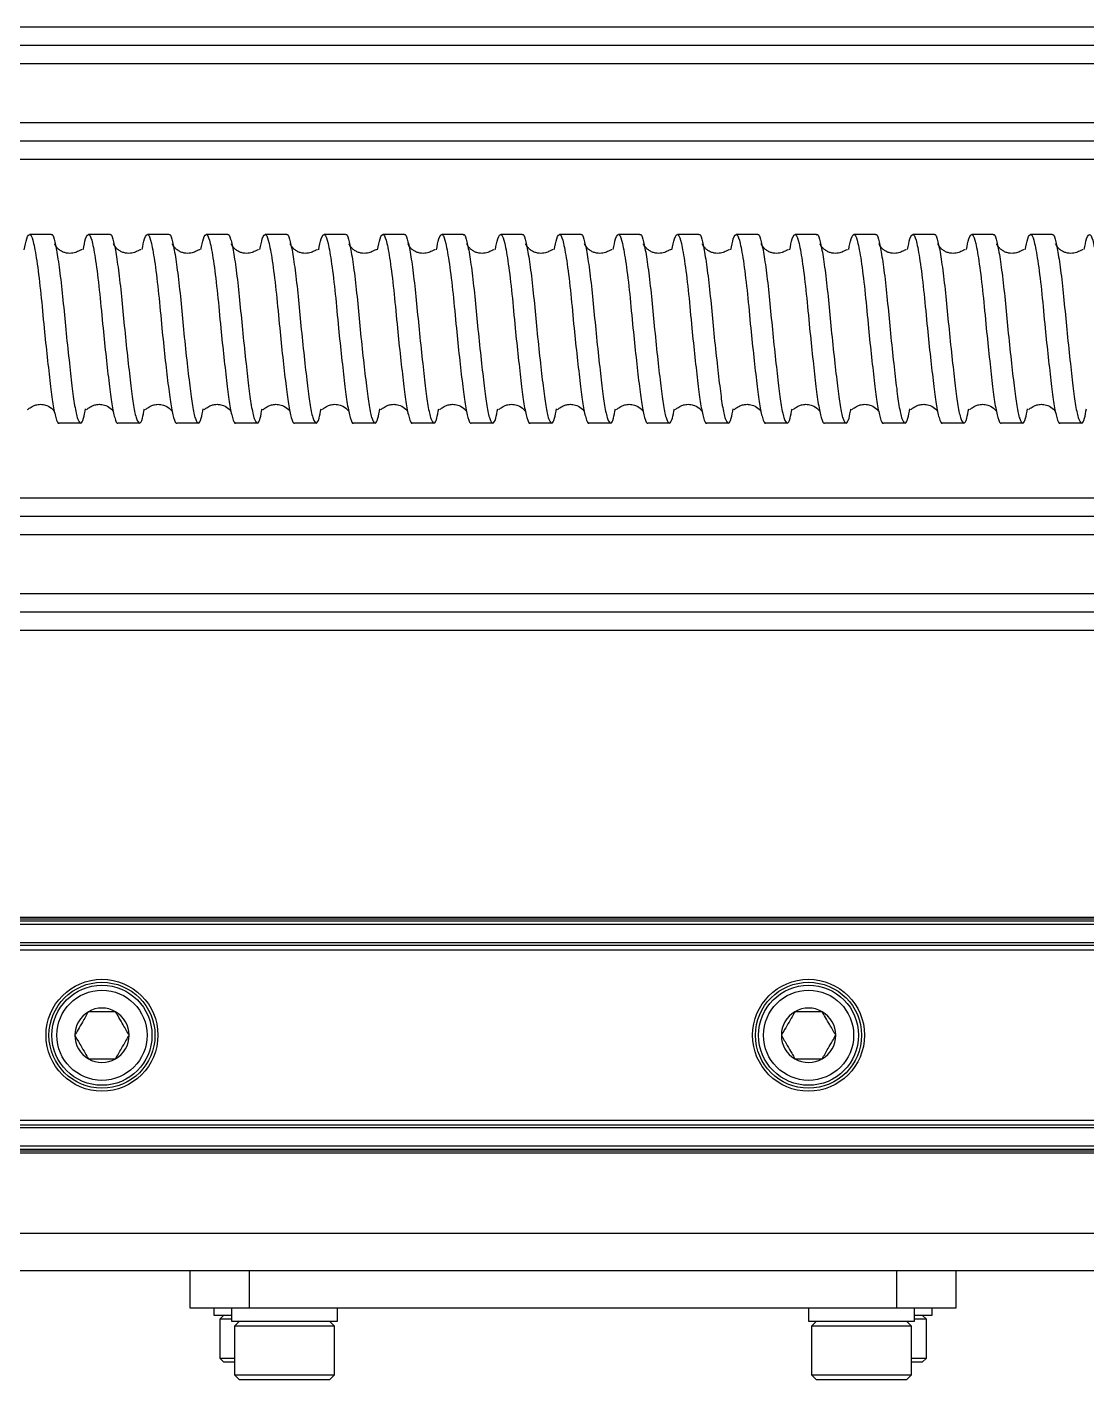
# Model space of a CAD drawing. Header units: millimetres. Extents: x 0 to 279, y 0 to 216.
# Drawn here: x 196.57 to 211.57, y 155.04 to 174.19 of the extents above; entities that cross this region are included whole.
import ezdxf

# ---------------------------------------------------------------- set-up
doc = ezdxf.new("R2010")
doc.units = ezdxf.units.MM

msp = doc.modelspace()

# ---------------------------------------------------------------- linework, layer by layer
at = {"color": 8, "linetype": 'Continuous', "lineweight": 25}
for p, q in [((230.632, 174.193), (122.071, 174.193)), ((230.632, 173.672), (122.071, 173.672)), ((230.632, 172.837), (122.071, 172.837)), ((230.632, 172.316), (122.071, 172.316)), ((230.632, 167.526), (122.071, 167.526)), ((230.632, 167.005), (122.071, 167.005)), ((230.632, 166.17), (122.071, 166.17)), ((230.632, 165.649), (122.071, 165.649)), ((240.966, 161.563), (151.42, 161.563)), ((240.966, 161.491), (151.42, 161.491)), ((240.966, 158.351), (151.42, 158.351)), ((240.966, 158.279), (151.42, 158.279)), ((240.966, 157.116), (151.42, 157.116))]:
    msp.add_line(p, q, dxfattribs=at)
at = {"color": 7, "linetype": 'Continuous', "lineweight": 25}
for p, q in [((230.632, 173.931), (122.071, 173.931)), ((230.632, 172.578), (122.071, 172.578)), ((196.913, 171.254), (196.609, 171.254)), ((197.746, 171.254), (197.442, 171.254)), ((198.58, 171.254), (198.275, 171.254)), ((199.413, 171.254), (199.109, 171.254)), ((200.246, 171.254), (199.942, 171.254)), ((201.08, 171.254), (200.775, 171.254)), ((201.913, 171.254), (201.609, 171.254)), ((202.746, 171.254), (202.442, 171.254)), ((203.58, 171.254), (203.275, 171.254)), ((204.413, 171.254), (204.109, 171.254)), ((205.246, 171.254), (204.942, 171.254)), ((206.08, 171.254), (205.775, 171.254)), ((206.913, 171.254), (206.609, 171.254)), ((207.746, 171.254), (207.442, 171.254)), ((208.58, 171.254), (208.275, 171.254)), ((209.413, 171.254), (209.109, 171.254)), ((210.246, 171.254), (209.942, 171.254)), ((211.08, 171.254), (210.775, 171.254)), ((197.026, 168.588), (197.33, 168.588)), ((197.859, 168.588), (198.163, 168.588)), ((198.692, 168.588), (198.996, 168.588)), ((199.526, 168.588), (199.83, 168.588)), ((200.359, 168.588), (200.663, 168.588)), ((201.192, 168.588), (201.496, 168.588)), ((202.026, 168.588), (202.33, 168.588)), ((202.859, 168.588), (203.163, 168.588)), ((203.692, 168.588), (203.996, 168.588)), ((204.526, 168.588), (204.83, 168.588)), ((205.359, 168.588), (205.663, 168.588)), ((206.192, 168.588), (206.496, 168.588)), ((207.026, 168.588), (207.33, 168.588)), ((207.859, 168.588), (208.163, 168.588)), ((208.692, 168.588), (208.996, 168.588)), ((209.526, 168.588), (209.83, 168.588)), ((210.359, 168.588), (210.663, 168.588)), ((211.192, 168.588), (211.496, 168.588)), ((230.632, 167.264), (122.071, 167.264)), ((230.632, 165.911), (122.071, 165.911)), ((240.966, 161.588), (151.42, 161.588)), ((240.966, 161.536), (151.42, 161.536)), ((240.966, 161.229), (151.42, 161.229)), ((240.966, 161.193), (151.42, 161.193)), ((240.966, 161.127), (151.42, 161.127)), ((240.966, 158.715), (151.42, 158.715)), ((240.966, 158.649), (151.42, 158.649)), ((240.966, 158.613), (151.42, 158.613)), ((240.966, 158.306), (151.42, 158.306)), ((240.966, 158.254), (151.42, 158.254)), ((240.966, 156.588), (151.42, 156.588)), ((198.882, 156.059), (198.882, 156.588)), ((199.716, 156.588), (199.716, 156.059)), ((208.882, 156.059), (208.882, 156.588)), ((209.716, 156.588), (209.716, 156.059)), ((199.716, 156.059), (198.882, 156.059)), ((199.216, 156.059), (199.216, 155.959)), ((199.216, 155.959), (199.466, 155.959)), ((199.357, 155.959), (199.299, 155.9)), ((199.299, 155.9), (199.299, 155.35)), ((199.466, 155.9), (199.299, 155.9)), ((199.466, 156.059), (199.466, 155.875)), ((208.882, 156.059), (199.716, 156.059)), ((200.966, 155.875), (200.966, 156.059)), ((207.632, 156.059), (207.632, 155.875)), ((209.716, 156.059), (208.882, 156.059)), ((209.132, 155.875), (209.132, 156.059)), ((209.132, 155.959), (209.382, 155.959)), ((209.299, 155.9), (209.132, 155.9)), ((209.299, 155.9), (209.241, 155.959)), ((209.299, 155.35), (209.299, 155.9)), ((209.382, 155.959), (209.382, 156.059)), ((199.466, 155.875), (200.965, 155.875)), ((199.578, 155.875), (199.507, 155.804)), ((199.507, 155.804), (199.507, 155.113)), ((200.924, 155.804), (199.507, 155.804)), ((200.924, 155.804), (200.853, 155.875)), ((200.924, 155.113), (200.924, 155.804)), ((207.632, 155.875), (209.132, 155.875)), ((207.745, 155.875), (207.674, 155.804)), ((207.674, 155.804), (207.674, 155.113)), ((207.693, 155.804), (207.674, 155.804)), ((209.091, 155.804), (207.693, 155.804)), ((209.091, 155.804), (209.02, 155.875)), ((209.091, 155.113), (209.091, 155.804)), ((199.299, 155.35), (199.357, 155.292)), ((199.299, 155.35), (199.507, 155.35)), ((209.091, 155.35), (209.299, 155.35)), ((209.241, 155.292), (209.299, 155.35)), ((199.507, 155.292), (199.357, 155.292)), ((209.241, 155.292), (209.091, 155.292)), ((199.507, 155.113), (199.578, 155.042)), ((199.507, 155.113), (200.924, 155.113)), ((200.853, 155.042), (199.578, 155.042)), ((200.853, 155.042), (200.924, 155.113)), ((207.674, 155.113), (207.745, 155.042)), ((207.674, 155.113), (209.091, 155.113)), ((207.762, 155.042), (207.745, 155.042)), ((209.02, 155.042), (207.762, 155.042)), ((209.02, 155.042), (209.091, 155.113))]:
    msp.add_line(p, q, dxfattribs=at)
for centre, radius in [((197.632, 159.921), 0.792), ((207.632, 159.921), 0.792), ((197.632, 159.921), 0.75), ((197.632, 159.921), 0.708), ((197.632, 159.921), 0.638), ((207.632, 159.921), 0.75), ((207.632, 159.921), 0.708), ((207.632, 159.921), 0.638)]:
    msp.add_circle(centre, radius, dxfattribs=at)
for centre, start, end in [((197.632, 159.921), 60, 120), ((207.632, 159.921), 60, 120), ((197.632, 159.921), 120, 180), ((197.632, 159.921), 0, 60), ((207.632, 159.921), 120, 180), ((207.632, 159.921), 0, 60), ((197.632, 159.921), 180, 240), ((197.632, 159.921), 300, 0), ((207.632, 159.921), 180, 240), ((207.632, 159.921), 300, 0), ((197.632, 159.921), 240, 300), ((207.632, 159.921), 240, 300)]:
    msp.add_arc(centre, 0.385, start, end, dxfattribs=at)
for points, knots in [([(196.532, 171.039), (196.544, 171.097), (196.572, 171.24), (196.62, 171.279), (196.664, 171.155), (196.716, 170.857), (196.768, 170.428), (196.81, 169.955), (196.857, 169.513), (196.9, 169.14), (196.937, 168.838), (196.979, 168.649), (197.011, 168.566), (197.025, 168.589), (197.026, 168.59)], [0, 0, 0, 0, 0.070357, 0.17222, 0.269956, 0.371207, 0.474134, 0.573458, 0.658314, 0.743013, 0.824301, 0.90809, 0.997344, 1, 1, 1, 1]), ([(196.913, 171.252), (196.914, 171.253), (196.928, 171.274), (196.953, 171.199), (196.993, 171.022), (197.038, 170.719), (197.08, 170.337), (197.12, 169.905), (197.165, 169.48), (197.208, 169.106), (197.245, 168.817), (197.287, 168.629), (197.332, 168.568), (197.366, 168.619), (197.39, 168.741), (197.399, 168.79)], [0, 0, 0, 0, 0.003424, 0.085948, 0.169148, 0.254933, 0.342981, 0.428868, 0.518377, 0.603336, 0.685003, 0.769612, 0.855299, 0.941726, 1, 1, 1, 1]), ([(197.366, 171.039), (197.377, 171.097), (197.405, 171.24), (197.453, 171.279), (197.497, 171.155), (197.549, 170.857), (197.601, 170.428), (197.644, 169.955), (197.69, 169.513), (197.733, 169.14), (197.77, 168.838), (197.812, 168.649), (197.844, 168.566), (197.858, 168.589), (197.859, 168.59)], [0, 0, 0, 0, 0.0703568, 0.1722196, 0.2699559, 0.3712074, 0.4741337, 0.5734583, 0.6583141, 0.7430129, 0.8243011, 0.90809, 0.9973435, 1, 1, 1, 1]), ([(197.746, 171.252), (197.747, 171.253), (197.762, 171.274), (197.787, 171.199), (197.827, 171.022), (197.871, 170.719), (197.914, 170.337), (197.953, 169.905), (197.998, 169.48), (198.041, 169.106), (198.078, 168.817), (198.12, 168.629), (198.165, 168.568), (198.2, 168.619), (198.223, 168.741), (198.233, 168.79)], [0, 0, 0, 0, 0.003424, 0.085948, 0.169148, 0.254933, 0.342981, 0.428868, 0.518377, 0.603336, 0.685003, 0.769612, 0.855299, 0.941726, 1, 1, 1, 1]), ([(198.2, 171.042), (198.211, 171.099), (198.239, 171.24), (198.287, 171.279), (198.331, 171.155), (198.383, 170.857), (198.435, 170.428), (198.477, 169.955), (198.523, 169.513), (198.567, 169.14), (198.604, 168.838), (198.646, 168.649), (198.677, 168.566), (198.692, 168.589), (198.692, 168.59)], [0, 0, 0, 0, 0.068826, 0.170857, 0.268754, 0.370172, 0.473268, 0.572756, 0.657752, 0.74259, 0.824012, 0.907939, 0.997339, 1, 1, 1, 1]), ([(198.58, 171.252), (198.58, 171.253), (198.595, 171.274), (198.62, 171.199), (198.66, 171.022), (198.705, 170.719), (198.747, 170.337), (198.786, 169.905), (198.831, 169.48), (198.875, 169.106), (198.911, 168.817), (198.954, 168.629), (198.998, 168.568), (199.033, 168.619), (199.056, 168.741), (199.066, 168.79)], [0, 0, 0, 0, 0.003424, 0.085948, 0.169148, 0.254933, 0.342981, 0.428868, 0.518377, 0.603336, 0.685003, 0.769612, 0.855299, 0.941726, 1, 1, 1, 1]), ([(199.033, 171.042), (199.044, 171.099), (199.072, 171.24), (199.12, 171.279), (199.164, 171.155), (199.216, 170.857), (199.268, 170.428), (199.31, 169.955), (199.357, 169.513), (199.4, 169.14), (199.437, 168.838), (199.479, 168.649), (199.511, 168.566), (199.525, 168.589), (199.526, 168.59)], [0, 0, 0, 0, 0.068826, 0.170857, 0.268754, 0.370172, 0.473268, 0.572756, 0.657752, 0.74259, 0.824012, 0.907939, 0.997339, 1, 1, 1, 1]), ([(199.413, 171.252), (199.414, 171.253), (199.428, 171.274), (199.453, 171.199), (199.493, 171.022), (199.538, 170.719), (199.58, 170.337), (199.62, 169.905), (199.665, 169.48), (199.708, 169.106), (199.745, 168.817), (199.787, 168.629), (199.832, 168.568), (199.866, 168.619), (199.89, 168.741), (199.899, 168.79)], [0, 0, 0, 0, 0.0034244, 0.0859477, 0.1691478, 0.2549331, 0.3429808, 0.4288684, 0.518377, 0.6033358, 0.6850027, 0.7696123, 0.8552987, 0.9417258, 1, 1, 1, 1]), ([(199.866, 171.042), (199.878, 171.099), (199.906, 171.24), (199.953, 171.279), (199.997, 171.155), (200.049, 170.857), (200.101, 170.428), (200.144, 169.955), (200.19, 169.513), (200.233, 169.14), (200.27, 168.838), (200.312, 168.649), (200.344, 168.566), (200.358, 168.589), (200.359, 168.59)], [0, 0, 0, 0, 0.068826, 0.170857, 0.268754, 0.370172, 0.473268, 0.572756, 0.657752, 0.74259, 0.824012, 0.907939, 0.997339, 1, 1, 1, 1]), ([(200.246, 171.252), (200.247, 171.253), (200.262, 171.274), (200.287, 171.199), (200.327, 171.022), (200.371, 170.719), (200.414, 170.337), (200.453, 169.905), (200.498, 169.48), (200.541, 169.106), (200.578, 168.817), (200.62, 168.629), (200.665, 168.568), (200.7, 168.619), (200.723, 168.741), (200.733, 168.79)], [0, 0, 0, 0, 0.0034244, 0.0859477, 0.1691478, 0.2549331, 0.3429808, 0.4288684, 0.518377, 0.6033358, 0.6850027, 0.7696123, 0.8552987, 0.9417258, 1, 1, 1, 1]), ([(200.699, 171.039), (200.71, 171.097), (200.739, 171.24), (200.787, 171.279), (200.831, 171.155), (200.883, 170.857), (200.935, 170.428), (200.977, 169.955), (201.023, 169.513), (201.067, 169.14), (201.104, 168.838), (201.146, 168.649), (201.177, 168.566), (201.192, 168.589), (201.192, 168.59)], [0, 0, 0, 0, 0.070357, 0.17222, 0.269956, 0.371207, 0.474134, 0.573458, 0.658314, 0.743013, 0.824301, 0.90809, 0.997344, 1, 1, 1, 1]), ([(201.08, 171.252), (201.08, 171.253), (201.095, 171.274), (201.12, 171.199), (201.16, 171.022), (201.205, 170.719), (201.247, 170.337), (201.286, 169.905), (201.331, 169.48), (201.375, 169.106), (201.411, 168.817), (201.454, 168.629), (201.498, 168.568), (201.533, 168.619), (201.556, 168.741), (201.566, 168.79)], [0, 0, 0, 0, 0.0034244, 0.0859477, 0.1691478, 0.2549331, 0.3429808, 0.4288684, 0.518377, 0.6033358, 0.6850027, 0.7696123, 0.8552987, 0.9417258, 1, 1, 1, 1]), ([(201.532, 171.039), (201.544, 171.097), (201.572, 171.24), (201.62, 171.279), (201.664, 171.155), (201.716, 170.857), (201.768, 170.428), (201.81, 169.955), (201.857, 169.513), (201.9, 169.14), (201.937, 168.838), (201.979, 168.649), (202.011, 168.566), (202.025, 168.589), (202.026, 168.59)], [0, 0, 0, 0, 0.070357, 0.17222, 0.269956, 0.371207, 0.474134, 0.573458, 0.658314, 0.743013, 0.824301, 0.90809, 0.997344, 1, 1, 1, 1]), ([(201.913, 171.252), (201.914, 171.253), (201.928, 171.274), (201.953, 171.199), (201.993, 171.022), (202.038, 170.719), (202.08, 170.337), (202.12, 169.905), (202.165, 169.48), (202.208, 169.106), (202.245, 168.817), (202.287, 168.629), (202.332, 168.568), (202.366, 168.619), (202.39, 168.741), (202.399, 168.79)], [0, 0, 0, 0, 0.003424, 0.085948, 0.169148, 0.254933, 0.342981, 0.428868, 0.518377, 0.603336, 0.685003, 0.769612, 0.855299, 0.941726, 1, 1, 1, 1]), ([(202.366, 171.039), (202.377, 171.097), (202.405, 171.24), (202.453, 171.279), (202.497, 171.155), (202.549, 170.857), (202.601, 170.428), (202.644, 169.955), (202.69, 169.513), (202.733, 169.14), (202.77, 168.838), (202.812, 168.649), (202.844, 168.566), (202.858, 168.589), (202.859, 168.59)], [0, 0, 0, 0, 0.070357, 0.17222, 0.269956, 0.371207, 0.474134, 0.573458, 0.658314, 0.743013, 0.824301, 0.90809, 0.997344, 1, 1, 1, 1]), ([(202.746, 171.252), (202.747, 171.253), (202.762, 171.274), (202.787, 171.199), (202.827, 171.022), (202.871, 170.719), (202.914, 170.337), (202.953, 169.905), (202.998, 169.48), (203.041, 169.106), (203.078, 168.817), (203.12, 168.629), (203.165, 168.568), (203.2, 168.619), (203.223, 168.741), (203.233, 168.79)], [0, 0, 0, 0, 0.003424, 0.085948, 0.169148, 0.254933, 0.342981, 0.428868, 0.518377, 0.603336, 0.685003, 0.769612, 0.855299, 0.941726, 1, 1, 1, 1]), ([(203.2, 171.042), (203.211, 171.099), (203.239, 171.24), (203.287, 171.279), (203.331, 171.155), (203.383, 170.857), (203.435, 170.428), (203.477, 169.955), (203.523, 169.513), (203.567, 169.14), (203.604, 168.838), (203.646, 168.649), (203.677, 168.566), (203.692, 168.589), (203.692, 168.59)], [0, 0, 0, 0, 0.068826, 0.170857, 0.268754, 0.370172, 0.473268, 0.572756, 0.657752, 0.74259, 0.824012, 0.907939, 0.997339, 1, 1, 1, 1]), ([(203.58, 171.252), (203.58, 171.253), (203.595, 171.274), (203.62, 171.199), (203.66, 171.022), (203.705, 170.719), (203.747, 170.337), (203.786, 169.905), (203.831, 169.48), (203.875, 169.106), (203.911, 168.817), (203.954, 168.629), (203.998, 168.568), (204.033, 168.619), (204.056, 168.741), (204.066, 168.79)], [0, 0, 0, 0, 0.0034244, 0.0859477, 0.1691478, 0.2549331, 0.3429808, 0.4288684, 0.518377, 0.6033358, 0.6850027, 0.7696123, 0.8552987, 0.9417258, 1, 1, 1, 1]), ([(204.032, 171.039), (204.044, 171.097), (204.072, 171.24), (204.12, 171.279), (204.164, 171.155), (204.216, 170.857), (204.268, 170.428), (204.31, 169.955), (204.357, 169.513), (204.4, 169.14), (204.437, 168.838), (204.479, 168.649), (204.511, 168.566), (204.525, 168.589), (204.526, 168.59)], [0, 0, 0, 0, 0.070357, 0.17222, 0.269956, 0.371207, 0.474134, 0.573458, 0.658314, 0.743013, 0.824301, 0.90809, 0.997344, 1, 1, 1, 1]), ([(204.413, 171.252), (204.414, 171.253), (204.428, 171.274), (204.453, 171.199), (204.493, 171.022), (204.538, 170.719), (204.58, 170.337), (204.62, 169.905), (204.665, 169.48), (204.708, 169.106), (204.745, 168.817), (204.787, 168.629), (204.832, 168.568), (204.866, 168.619), (204.89, 168.741), (204.899, 168.79)], [0, 0, 0, 0, 0.0034244, 0.0859477, 0.1691478, 0.2549331, 0.3429808, 0.4288684, 0.518377, 0.6033358, 0.6850027, 0.7696123, 0.8552987, 0.9417258, 1, 1, 1, 1]), ([(204.866, 171.042), (204.878, 171.099), (204.906, 171.24), (204.953, 171.279), (204.997, 171.155), (205.049, 170.857), (205.101, 170.428), (205.144, 169.955), (205.19, 169.513), (205.233, 169.14), (205.27, 168.838), (205.312, 168.649), (205.344, 168.566), (205.358, 168.589), (205.359, 168.59)], [0, 0, 0, 0, 0.068826, 0.170857, 0.268754, 0.370172, 0.473268, 0.572756, 0.657752, 0.74259, 0.824012, 0.907939, 0.997339, 1, 1, 1, 1]), ([(205.246, 171.252), (205.247, 171.253), (205.262, 171.274), (205.287, 171.199), (205.327, 171.022), (205.371, 170.719), (205.414, 170.337), (205.453, 169.905), (205.498, 169.48), (205.541, 169.106), (205.578, 168.817), (205.62, 168.629), (205.665, 168.568), (205.7, 168.619), (205.723, 168.741), (205.733, 168.79)], [0, 0, 0, 0, 0.0034244, 0.0859477, 0.1691478, 0.2549331, 0.3429808, 0.4288684, 0.518377, 0.6033358, 0.6850027, 0.7696123, 0.8552987, 0.9417258, 1, 1, 1, 1]), ([(205.699, 171.039), (205.71, 171.097), (205.739, 171.24), (205.787, 171.279), (205.831, 171.155), (205.883, 170.857), (205.935, 170.428), (205.977, 169.955), (206.023, 169.513), (206.067, 169.14), (206.104, 168.838), (206.146, 168.649), (206.177, 168.566), (206.192, 168.589), (206.192, 168.59)], [0, 0, 0, 0, 0.0703568, 0.1722196, 0.2699559, 0.3712074, 0.4741337, 0.5734583, 0.6583141, 0.7430129, 0.8243011, 0.90809, 0.9973435, 1, 1, 1, 1]), ([(206.08, 171.252), (206.08, 171.253), (206.095, 171.274), (206.12, 171.199), (206.16, 171.022), (206.205, 170.719), (206.247, 170.337), (206.286, 169.905), (206.331, 169.48), (206.375, 169.106), (206.411, 168.817), (206.454, 168.629), (206.498, 168.568), (206.533, 168.619), (206.556, 168.741), (206.566, 168.79)], [0, 0, 0, 0, 0.003424, 0.085948, 0.169148, 0.254933, 0.342981, 0.428868, 0.518377, 0.603336, 0.685003, 0.769612, 0.855299, 0.941726, 1, 1, 1, 1]), ([(206.532, 171.039), (206.544, 171.097), (206.572, 171.24), (206.62, 171.279), (206.664, 171.155), (206.716, 170.857), (206.768, 170.428), (206.81, 169.955), (206.857, 169.513), (206.9, 169.14), (206.937, 168.838), (206.979, 168.649), (207.011, 168.566), (207.025, 168.589), (207.026, 168.59)], [0, 0, 0, 0, 0.070357, 0.17222, 0.269956, 0.371207, 0.474134, 0.573458, 0.658314, 0.743013, 0.824301, 0.90809, 0.997344, 1, 1, 1, 1]), ([(206.913, 171.252), (206.914, 171.253), (206.928, 171.274), (206.953, 171.199), (206.993, 171.022), (207.038, 170.719), (207.08, 170.337), (207.12, 169.905), (207.165, 169.48), (207.208, 169.106), (207.245, 168.817), (207.287, 168.629), (207.332, 168.568), (207.366, 168.619), (207.39, 168.741), (207.399, 168.79)], [0, 0, 0, 0, 0.003424, 0.085948, 0.169148, 0.254933, 0.342981, 0.428868, 0.518377, 0.603336, 0.685003, 0.769612, 0.855299, 0.941726, 1, 1, 1, 1]), ([(207.366, 171.039), (207.377, 171.097), (207.405, 171.24), (207.453, 171.279), (207.497, 171.155), (207.549, 170.857), (207.601, 170.428), (207.644, 169.955), (207.69, 169.513), (207.733, 169.14), (207.77, 168.838), (207.812, 168.649), (207.844, 168.566), (207.858, 168.589), (207.859, 168.59)], [0, 0, 0, 0, 0.070357, 0.17222, 0.269956, 0.371207, 0.474134, 0.573458, 0.658314, 0.743013, 0.824301, 0.90809, 0.997344, 1, 1, 1, 1]), ([(207.746, 171.252), (207.747, 171.253), (207.762, 171.274), (207.787, 171.199), (207.827, 171.022), (207.871, 170.719), (207.914, 170.337), (207.953, 169.905), (207.998, 169.48), (208.041, 169.106), (208.078, 168.817), (208.12, 168.629), (208.165, 168.568), (208.2, 168.619), (208.223, 168.741), (208.233, 168.79)], [0, 0, 0, 0, 0.0034244, 0.0859477, 0.1691478, 0.2549331, 0.3429808, 0.4288684, 0.518377, 0.6033358, 0.6850027, 0.7696123, 0.8552987, 0.9417258, 1, 1, 1, 1]), ([(208.2, 171.042), (208.211, 171.099), (208.239, 171.24), (208.287, 171.279), (208.331, 171.155), (208.383, 170.857), (208.435, 170.428), (208.477, 169.955), (208.523, 169.513), (208.567, 169.14), (208.604, 168.838), (208.646, 168.649), (208.677, 168.566), (208.692, 168.589), (208.692, 168.59)], [0, 0, 0, 0, 0.068826, 0.170857, 0.268754, 0.370172, 0.473268, 0.572756, 0.657752, 0.74259, 0.824012, 0.907939, 0.997339, 1, 1, 1, 1]), ([(208.58, 171.252), (208.58, 171.253), (208.595, 171.274), (208.62, 171.199), (208.66, 171.022), (208.705, 170.719), (208.747, 170.337), (208.786, 169.905), (208.831, 169.48), (208.875, 169.106), (208.911, 168.817), (208.954, 168.629), (208.998, 168.568), (209.033, 168.619), (209.056, 168.741), (209.066, 168.79)], [0, 0, 0, 0, 0.003424, 0.085948, 0.169148, 0.254933, 0.342981, 0.428868, 0.518377, 0.603336, 0.685003, 0.769612, 0.855299, 0.941726, 1, 1, 1, 1]), ([(209.033, 171.042), (209.044, 171.099), (209.072, 171.24), (209.12, 171.279), (209.164, 171.155), (209.216, 170.857), (209.268, 170.428), (209.31, 169.955), (209.357, 169.513), (209.4, 169.14), (209.437, 168.838), (209.479, 168.649), (209.511, 168.566), (209.525, 168.589), (209.526, 168.59)], [0, 0, 0, 0, 0.0688262, 0.1708568, 0.268754, 0.3701721, 0.4732679, 0.572756, 0.6577516, 0.7425898, 0.8240119, 0.9079387, 0.9973392, 1, 1, 1, 1]), ([(209.413, 171.252), (209.414, 171.253), (209.428, 171.274), (209.453, 171.199), (209.493, 171.022), (209.538, 170.719), (209.58, 170.337), (209.62, 169.905), (209.665, 169.48), (209.708, 169.106), (209.745, 168.817), (209.787, 168.629), (209.832, 168.568), (209.866, 168.619), (209.89, 168.741), (209.899, 168.79)], [0, 0, 0, 0, 0.003424, 0.085948, 0.169148, 0.254933, 0.342981, 0.428868, 0.518377, 0.603336, 0.685003, 0.769612, 0.855299, 0.941726, 1, 1, 1, 1]), ([(209.866, 171.042), (209.878, 171.099), (209.906, 171.24), (209.953, 171.279), (209.997, 171.155), (210.049, 170.857), (210.101, 170.428), (210.144, 169.955), (210.19, 169.513), (210.233, 169.14), (210.27, 168.838), (210.312, 168.649), (210.344, 168.566), (210.358, 168.589), (210.359, 168.59)], [0, 0, 0, 0, 0.068826, 0.170857, 0.268754, 0.370172, 0.473268, 0.572756, 0.657752, 0.74259, 0.824012, 0.907939, 0.997339, 1, 1, 1, 1]), ([(210.246, 171.252), (210.247, 171.253), (210.262, 171.274), (210.287, 171.199), (210.327, 171.022), (210.371, 170.719), (210.414, 170.337), (210.453, 169.905), (210.498, 169.48), (210.541, 169.106), (210.578, 168.817), (210.62, 168.629), (210.665, 168.568), (210.7, 168.619), (210.723, 168.741), (210.733, 168.79)], [0, 0, 0, 0, 0.003424, 0.085948, 0.169148, 0.254933, 0.342981, 0.428868, 0.518377, 0.603336, 0.685003, 0.769612, 0.855299, 0.941726, 1, 1, 1, 1]), ([(210.699, 171.039), (210.71, 171.097), (210.739, 171.24), (210.787, 171.279), (210.831, 171.155), (210.883, 170.857), (210.935, 170.428), (210.977, 169.955), (211.023, 169.513), (211.067, 169.14), (211.104, 168.838), (211.146, 168.649), (211.177, 168.566), (211.192, 168.589), (211.192, 168.59)], [0, 0, 0, 0, 0.070357, 0.17222, 0.269956, 0.371207, 0.474134, 0.573458, 0.658314, 0.743013, 0.824301, 0.90809, 0.997344, 1, 1, 1, 1]), ([(211.08, 171.252), (211.08, 171.253), (211.095, 171.274), (211.12, 171.199), (211.16, 171.022), (211.205, 170.719), (211.247, 170.337), (211.286, 169.905), (211.331, 169.48), (211.375, 169.106), (211.411, 168.817), (211.454, 168.629), (211.498, 168.568), (211.533, 168.619), (211.556, 168.741), (211.566, 168.79)], [0, 0, 0, 0, 0.003424, 0.085948, 0.169148, 0.254933, 0.342981, 0.428868, 0.518377, 0.603336, 0.685003, 0.769612, 0.855299, 0.941726, 1, 1, 1, 1]), ([(211.533, 171.042), (211.544, 171.099), (211.572, 171.24), (211.62, 171.279), (211.664, 171.155), (211.716, 170.857), (211.768, 170.428), (211.81, 169.955), (211.857, 169.513), (211.9, 169.14), (211.937, 168.838), (211.979, 168.649), (212.011, 168.566), (212.025, 168.589), (212.026, 168.59)], [0, 0, 0, 0, 0.068826, 0.170857, 0.268754, 0.370172, 0.473268, 0.572756, 0.657752, 0.74259, 0.824012, 0.907939, 0.997339, 1, 1, 1, 1]), ([(197.348, 171.038), (197.348, 171.039), (197.346, 171.045), (197.33, 171.035), (197.299, 171.018), (197.259, 171.002), (197.222, 170.992), (197.178, 170.988), (197.129, 170.992), (197.08, 171.007), (197.037, 171.031), (197.004, 171.06), (196.969, 171.103), (196.965, 171.114), (196.963, 171.122)], [0, 0, 0, 0, 0.031743, 0.153714, 0.26991, 0.325158, 0.378742, 0.432426, 0.487382, 0.545636, 0.611184, 0.687137, 0.776184, 1, 1, 1, 1]), ([(198.181, 171.038), (198.181, 171.039), (198.179, 171.045), (198.163, 171.035), (198.132, 171.018), (198.093, 171.002), (198.055, 170.992), (198.012, 170.988), (197.962, 170.992), (197.913, 171.007), (197.871, 171.031), (197.837, 171.06), (197.803, 171.103), (197.799, 171.114), (197.796, 171.122)], [0, 0, 0, 0, 0.031743, 0.153714, 0.26991, 0.325158, 0.378742, 0.432426, 0.487382, 0.545636, 0.611184, 0.687137, 0.776184, 1, 1, 1, 1]), ([(199.015, 171.038), (199.014, 171.039), (199.012, 171.045), (198.996, 171.035), (198.966, 171.018), (198.926, 171.002), (198.889, 170.992), (198.845, 170.988), (198.796, 170.992), (198.746, 171.007), (198.704, 171.031), (198.67, 171.06), (198.636, 171.103), (198.632, 171.114), (198.629, 171.122)], [0, 0, 0, 0, 0.031743, 0.153714, 0.26991, 0.325158, 0.378742, 0.432426, 0.487382, 0.545636, 0.611184, 0.687137, 0.776184, 1, 1, 1, 1]), ([(199.848, 171.038), (199.848, 171.039), (199.846, 171.045), (199.83, 171.035), (199.799, 171.018), (199.759, 171.002), (199.722, 170.992), (199.678, 170.988), (199.629, 170.992), (199.58, 171.007), (199.537, 171.031), (199.504, 171.06), (199.469, 171.103), (199.465, 171.114), (199.463, 171.122)], [0, 0, 0, 0, 0.031743, 0.153714, 0.26991, 0.325158, 0.378742, 0.432426, 0.487382, 0.545636, 0.611184, 0.687137, 0.776184, 1, 1, 1, 1]), ([(200.681, 171.038), (200.681, 171.039), (200.679, 171.045), (200.663, 171.035), (200.632, 171.018), (200.593, 171.002), (200.555, 170.992), (200.512, 170.988), (200.462, 170.992), (200.413, 171.007), (200.371, 171.031), (200.337, 171.06), (200.303, 171.103), (200.299, 171.114), (200.296, 171.122)], [0, 0, 0, 0, 0.031743, 0.153714, 0.26991, 0.325158, 0.378742, 0.432426, 0.487382, 0.545636, 0.611184, 0.687137, 0.776184, 1, 1, 1, 1]), ([(201.515, 171.038), (201.514, 171.039), (201.512, 171.045), (201.496, 171.035), (201.466, 171.018), (201.426, 171.002), (201.389, 170.992), (201.345, 170.988), (201.296, 170.992), (201.246, 171.007), (201.204, 171.031), (201.17, 171.06), (201.136, 171.103), (201.132, 171.114), (201.129, 171.122)], [0, 0, 0, 0, 0.031743, 0.153714, 0.26991, 0.325158, 0.378742, 0.432426, 0.487382, 0.545636, 0.611184, 0.687137, 0.776184, 1, 1, 1, 1]), ([(202.348, 171.038), (202.348, 171.039), (202.346, 171.045), (202.33, 171.035), (202.299, 171.018), (202.259, 171.002), (202.222, 170.992), (202.178, 170.988), (202.129, 170.992), (202.08, 171.007), (202.037, 171.031), (202.004, 171.06), (201.969, 171.103), (201.965, 171.114), (201.963, 171.122)], [0, 0, 0, 0, 0.0317431, 0.153714, 0.26991, 0.3251576, 0.3787424, 0.4324263, 0.4873818, 0.5456357, 0.6111844, 0.6871371, 0.7761836, 1, 1, 1, 1]), ([(203.181, 171.038), (203.181, 171.039), (203.179, 171.045), (203.163, 171.035), (203.132, 171.018), (203.093, 171.002), (203.055, 170.992), (203.012, 170.988), (202.962, 170.992), (202.913, 171.007), (202.871, 171.031), (202.837, 171.06), (202.803, 171.103), (202.799, 171.114), (202.796, 171.122)], [0, 0, 0, 0, 0.031743, 0.153714, 0.26991, 0.325158, 0.378742, 0.432426, 0.487382, 0.545636, 0.611184, 0.687137, 0.776184, 1, 1, 1, 1]), ([(204.015, 171.038), (204.014, 171.039), (204.012, 171.045), (203.996, 171.035), (203.966, 171.018), (203.926, 171.002), (203.889, 170.992), (203.845, 170.988), (203.796, 170.992), (203.746, 171.007), (203.704, 171.031), (203.67, 171.06), (203.636, 171.103), (203.632, 171.114), (203.629, 171.122)], [0, 0, 0, 0, 0.0317431, 0.153714, 0.26991, 0.3251576, 0.3787424, 0.4324263, 0.4873818, 0.5456357, 0.6111844, 0.6871371, 0.7761836, 1, 1, 1, 1]), ([(204.848, 171.038), (204.848, 171.039), (204.846, 171.045), (204.83, 171.035), (204.799, 171.018), (204.759, 171.002), (204.722, 170.992), (204.678, 170.988), (204.629, 170.992), (204.58, 171.007), (204.537, 171.031), (204.504, 171.06), (204.469, 171.103), (204.465, 171.114), (204.463, 171.122)], [0, 0, 0, 0, 0.031743, 0.153714, 0.26991, 0.325158, 0.378742, 0.432426, 0.487382, 0.545636, 0.611184, 0.687137, 0.776184, 1, 1, 1, 1]), ([(205.681, 171.038), (205.681, 171.039), (205.679, 171.045), (205.663, 171.035), (205.632, 171.018), (205.593, 171.002), (205.555, 170.992), (205.512, 170.988), (205.462, 170.992), (205.413, 171.007), (205.371, 171.031), (205.337, 171.06), (205.303, 171.103), (205.299, 171.114), (205.296, 171.122)], [0, 0, 0, 0, 0.0317431, 0.153714, 0.26991, 0.3251576, 0.3787424, 0.4324263, 0.4873818, 0.5456357, 0.6111844, 0.6871371, 0.7761836, 1, 1, 1, 1]), ([(206.515, 171.038), (206.514, 171.039), (206.512, 171.045), (206.496, 171.035), (206.466, 171.018), (206.426, 171.002), (206.389, 170.992), (206.345, 170.988), (206.296, 170.992), (206.246, 171.007), (206.204, 171.031), (206.17, 171.06), (206.136, 171.103), (206.132, 171.114), (206.129, 171.122)], [0, 0, 0, 0, 0.0317431, 0.153714, 0.26991, 0.3251576, 0.3787424, 0.4324263, 0.4873818, 0.5456357, 0.6111844, 0.6871371, 0.7761836, 1, 1, 1, 1]), ([(207.348, 171.038), (207.348, 171.039), (207.346, 171.045), (207.33, 171.035), (207.299, 171.018), (207.259, 171.002), (207.222, 170.992), (207.178, 170.988), (207.129, 170.992), (207.08, 171.007), (207.037, 171.031), (207.004, 171.06), (206.969, 171.103), (206.965, 171.114), (206.963, 171.122)], [0, 0, 0, 0, 0.031743, 0.153714, 0.26991, 0.325158, 0.378742, 0.432426, 0.487382, 0.545636, 0.611184, 0.687137, 0.776184, 1, 1, 1, 1]), ([(208.181, 171.038), (208.181, 171.039), (208.179, 171.045), (208.163, 171.035), (208.132, 171.018), (208.093, 171.002), (208.055, 170.992), (208.012, 170.988), (207.962, 170.992), (207.913, 171.007), (207.871, 171.031), (207.837, 171.06), (207.803, 171.103), (207.799, 171.114), (207.796, 171.122)], [0, 0, 0, 0, 0.031743, 0.153714, 0.26991, 0.325158, 0.378742, 0.432426, 0.487382, 0.545636, 0.611184, 0.687137, 0.776184, 1, 1, 1, 1]), ([(209.015, 171.038), (209.014, 171.039), (209.012, 171.045), (208.996, 171.035), (208.966, 171.018), (208.926, 171.002), (208.889, 170.992), (208.845, 170.988), (208.796, 170.992), (208.746, 171.007), (208.704, 171.031), (208.67, 171.06), (208.636, 171.103), (208.632, 171.114), (208.629, 171.122)], [0, 0, 0, 0, 0.0317431, 0.153714, 0.26991, 0.3251576, 0.3787424, 0.4324263, 0.4873818, 0.5456357, 0.6111844, 0.6871371, 0.7761836, 1, 1, 1, 1]), ([(209.848, 171.038), (209.848, 171.039), (209.846, 171.045), (209.83, 171.035), (209.799, 171.018), (209.759, 171.002), (209.722, 170.992), (209.678, 170.988), (209.629, 170.992), (209.58, 171.007), (209.537, 171.031), (209.504, 171.06), (209.469, 171.103), (209.465, 171.114), (209.463, 171.122)], [0, 0, 0, 0, 0.031743, 0.153714, 0.26991, 0.325158, 0.378742, 0.432426, 0.487382, 0.545636, 0.611184, 0.687137, 0.776184, 1, 1, 1, 1]), ([(210.681, 171.038), (210.681, 171.039), (210.679, 171.045), (210.663, 171.035), (210.632, 171.018), (210.593, 171.002), (210.555, 170.992), (210.512, 170.988), (210.462, 170.992), (210.413, 171.007), (210.371, 171.031), (210.337, 171.06), (210.303, 171.103), (210.299, 171.114), (210.296, 171.122)], [0, 0, 0, 0, 0.031743, 0.153714, 0.26991, 0.325158, 0.378742, 0.432426, 0.487382, 0.545636, 0.611184, 0.687137, 0.776184, 1, 1, 1, 1]), ([(211.515, 171.038), (211.514, 171.039), (211.512, 171.045), (211.496, 171.035), (211.466, 171.018), (211.426, 171.002), (211.389, 170.992), (211.345, 170.988), (211.296, 170.992), (211.246, 171.007), (211.204, 171.031), (211.17, 171.06), (211.136, 171.103), (211.132, 171.114), (211.129, 171.122)], [0, 0, 0, 0, 0.031743, 0.153714, 0.26991, 0.325158, 0.378742, 0.432426, 0.487382, 0.545636, 0.611184, 0.687137, 0.776184, 1, 1, 1, 1]), ([(196.578, 168.782), (196.579, 168.78), (196.581, 168.776), (196.6, 168.794), (196.624, 168.812), (196.663, 168.834), (196.715, 168.851), (196.782, 168.855), (196.864, 168.836), (196.92, 168.798), (196.95, 168.763), (196.958, 168.75), (196.957, 168.754), (196.956, 168.757)], [0, 0, 0, 0, 0.152825, 0.239803, 0.309786, 0.369094, 0.443711, 0.543908, 0.655705, 0.811143, 0.857396, 0.912287, 1, 1, 1, 1]), ([(197.411, 168.782), (197.413, 168.78), (197.415, 168.776), (197.434, 168.794), (197.457, 168.812), (197.497, 168.834), (197.549, 168.851), (197.615, 168.855), (197.697, 168.836), (197.753, 168.798), (197.784, 168.763), (197.792, 168.75), (197.79, 168.754), (197.79, 168.757)], [0, 0, 0, 0, 0.152825, 0.239803, 0.309786, 0.369094, 0.443711, 0.543908, 0.655705, 0.811143, 0.857396, 0.912287, 1, 1, 1, 1]), ([(198.245, 168.782), (198.246, 168.78), (198.248, 168.776), (198.267, 168.794), (198.29, 168.812), (198.33, 168.834), (198.382, 168.851), (198.448, 168.855), (198.531, 168.836), (198.586, 168.798), (198.617, 168.763), (198.625, 168.75), (198.624, 168.754), (198.623, 168.757)], [0, 0, 0, 0, 0.152825, 0.239803, 0.309786, 0.369094, 0.443711, 0.543908, 0.655705, 0.811143, 0.857396, 0.912287, 1, 1, 1, 1]), ([(199.078, 168.782), (199.079, 168.78), (199.081, 168.776), (199.1, 168.794), (199.124, 168.812), (199.163, 168.834), (199.215, 168.851), (199.282, 168.855), (199.364, 168.836), (199.42, 168.798), (199.45, 168.763), (199.458, 168.75), (199.457, 168.754), (199.456, 168.757)], [0, 0, 0, 0, 0.152825, 0.239803, 0.309786, 0.369094, 0.443711, 0.543908, 0.655705, 0.811143, 0.857396, 0.912287, 1, 1, 1, 1]), ([(199.911, 168.782), (199.913, 168.78), (199.915, 168.776), (199.934, 168.794), (199.957, 168.812), (199.997, 168.834), (200.049, 168.851), (200.115, 168.855), (200.197, 168.836), (200.253, 168.798), (200.284, 168.763), (200.292, 168.75), (200.29, 168.754), (200.29, 168.757)], [0, 0, 0, 0, 0.1528246, 0.2398033, 0.3097861, 0.3690942, 0.443711, 0.5439078, 0.6557048, 0.8111426, 0.8573955, 0.9122867, 1, 1, 1, 1]), ([(200.745, 168.782), (200.746, 168.78), (200.748, 168.776), (200.767, 168.794), (200.79, 168.812), (200.83, 168.834), (200.882, 168.851), (200.948, 168.855), (201.031, 168.836), (201.086, 168.798), (201.117, 168.763), (201.125, 168.75), (201.124, 168.754), (201.123, 168.757)], [0, 0, 0, 0, 0.152825, 0.239803, 0.309786, 0.369094, 0.443711, 0.543908, 0.655705, 0.811143, 0.857396, 0.912287, 1, 1, 1, 1]), ([(201.578, 168.782), (201.579, 168.78), (201.581, 168.776), (201.6, 168.794), (201.624, 168.812), (201.663, 168.834), (201.715, 168.851), (201.782, 168.855), (201.864, 168.836), (201.92, 168.798), (201.95, 168.763), (201.958, 168.75), (201.957, 168.754), (201.956, 168.757)], [0, 0, 0, 0, 0.152825, 0.239803, 0.309786, 0.369094, 0.443711, 0.543908, 0.655705, 0.811143, 0.857396, 0.912287, 1, 1, 1, 1]), ([(202.411, 168.782), (202.413, 168.78), (202.415, 168.776), (202.434, 168.794), (202.457, 168.812), (202.497, 168.834), (202.549, 168.851), (202.615, 168.855), (202.697, 168.836), (202.753, 168.798), (202.784, 168.763), (202.792, 168.75), (202.79, 168.754), (202.79, 168.757)], [0, 0, 0, 0, 0.152825, 0.239803, 0.309786, 0.369094, 0.443711, 0.543908, 0.655705, 0.811143, 0.857396, 0.912287, 1, 1, 1, 1]), ([(203.245, 168.782), (203.246, 168.78), (203.248, 168.776), (203.267, 168.794), (203.29, 168.812), (203.33, 168.834), (203.382, 168.851), (203.448, 168.855), (203.531, 168.836), (203.586, 168.798), (203.617, 168.763), (203.625, 168.75), (203.624, 168.754), (203.623, 168.757)], [0, 0, 0, 0, 0.1528246, 0.2398033, 0.3097861, 0.3690942, 0.443711, 0.5439078, 0.6557048, 0.8111426, 0.8573955, 0.9122867, 1, 1, 1, 1]), ([(204.078, 168.782), (204.079, 168.78), (204.081, 168.776), (204.1, 168.794), (204.124, 168.812), (204.163, 168.834), (204.215, 168.851), (204.282, 168.855), (204.364, 168.836), (204.42, 168.798), (204.45, 168.763), (204.458, 168.75), (204.457, 168.754), (204.456, 168.757)], [0, 0, 0, 0, 0.152825, 0.239803, 0.309786, 0.369094, 0.443711, 0.543908, 0.655705, 0.811143, 0.857396, 0.912287, 1, 1, 1, 1]), ([(204.911, 168.782), (204.913, 168.78), (204.915, 168.776), (204.934, 168.794), (204.957, 168.812), (204.997, 168.834), (205.049, 168.851), (205.115, 168.855), (205.197, 168.836), (205.253, 168.798), (205.284, 168.763), (205.292, 168.75), (205.29, 168.754), (205.29, 168.757)], [0, 0, 0, 0, 0.152825, 0.239803, 0.309786, 0.369094, 0.443711, 0.543908, 0.655705, 0.811143, 0.857396, 0.912287, 1, 1, 1, 1]), ([(205.745, 168.782), (205.746, 168.78), (205.748, 168.776), (205.767, 168.794), (205.79, 168.812), (205.83, 168.834), (205.882, 168.851), (205.948, 168.855), (206.031, 168.836), (206.086, 168.798), (206.117, 168.763), (206.125, 168.75), (206.124, 168.754), (206.123, 168.757)], [0, 0, 0, 0, 0.152825, 0.239803, 0.309786, 0.369094, 0.443711, 0.543908, 0.655705, 0.811143, 0.857396, 0.912287, 1, 1, 1, 1]), ([(206.578, 168.782), (206.579, 168.78), (206.581, 168.776), (206.6, 168.794), (206.624, 168.812), (206.663, 168.834), (206.715, 168.851), (206.782, 168.855), (206.864, 168.836), (206.92, 168.798), (206.95, 168.763), (206.958, 168.75), (206.957, 168.754), (206.956, 168.757)], [0, 0, 0, 0, 0.152825, 0.239803, 0.309786, 0.369094, 0.443711, 0.543908, 0.655705, 0.811143, 0.857396, 0.912287, 1, 1, 1, 1]), ([(207.411, 168.782), (207.413, 168.78), (207.415, 168.776), (207.434, 168.794), (207.457, 168.812), (207.497, 168.834), (207.549, 168.851), (207.615, 168.855), (207.697, 168.836), (207.753, 168.798), (207.784, 168.763), (207.792, 168.75), (207.79, 168.754), (207.79, 168.757)], [0, 0, 0, 0, 0.152825, 0.239803, 0.309786, 0.369094, 0.443711, 0.543908, 0.655705, 0.811143, 0.857396, 0.912287, 1, 1, 1, 1]), ([(208.245, 168.782), (208.246, 168.78), (208.248, 168.776), (208.267, 168.794), (208.29, 168.812), (208.33, 168.834), (208.382, 168.851), (208.448, 168.855), (208.531, 168.836), (208.586, 168.798), (208.617, 168.763), (208.625, 168.75), (208.624, 168.754), (208.623, 168.757)], [0, 0, 0, 0, 0.152825, 0.239803, 0.309786, 0.369094, 0.443711, 0.543908, 0.655705, 0.811143, 0.857396, 0.912287, 1, 1, 1, 1]), ([(209.078, 168.782), (209.079, 168.78), (209.081, 168.776), (209.1, 168.794), (209.124, 168.812), (209.163, 168.834), (209.215, 168.851), (209.282, 168.855), (209.364, 168.836), (209.42, 168.798), (209.45, 168.763), (209.458, 168.75), (209.457, 168.754), (209.456, 168.757)], [0, 0, 0, 0, 0.1528246, 0.2398033, 0.3097861, 0.3690942, 0.443711, 0.5439078, 0.6557048, 0.8111426, 0.8573955, 0.9122867, 1, 1, 1, 1]), ([(209.911, 168.782), (209.913, 168.78), (209.915, 168.776), (209.934, 168.794), (209.957, 168.812), (209.997, 168.834), (210.049, 168.851), (210.115, 168.855), (210.197, 168.836), (210.253, 168.798), (210.284, 168.763), (210.292, 168.75), (210.29, 168.754), (210.29, 168.757)], [0, 0, 0, 0, 0.152825, 0.239803, 0.309786, 0.369094, 0.443711, 0.543908, 0.655705, 0.811143, 0.857396, 0.912287, 1, 1, 1, 1]), ([(210.745, 168.782), (210.746, 168.78), (210.748, 168.776), (210.767, 168.794), (210.79, 168.812), (210.83, 168.834), (210.882, 168.851), (210.948, 168.855), (211.031, 168.836), (211.086, 168.798), (211.117, 168.763), (211.125, 168.75), (211.124, 168.754), (211.123, 168.757)], [0, 0, 0, 0, 0.152825, 0.239803, 0.309786, 0.369094, 0.443711, 0.543908, 0.655705, 0.811143, 0.857396, 0.912287, 1, 1, 1, 1]), ([(197.44, 160.254), (197.412, 160.207), (197.365, 160.125), (197.297, 160.006), (197.262, 159.947), (197.247, 159.921)], [0, 0, 0, 0, 0.439122, 0.751371, 1, 1, 1, 1]), ([(197.825, 160.254), (197.803, 160.254), (197.741, 160.254), (197.628, 160.254), (197.518, 160.254), (197.459, 160.254), (197.44, 160.254)], [0, 0, 0, 0, 0.180942, 0.506293, 0.843975, 1, 1, 1, 1]), ([(198.017, 159.921), (197.99, 159.969), (197.942, 160.05), (197.874, 160.169), (197.84, 160.228), (197.825, 160.254)], [0, 0, 0, 0, 0.439122, 0.751371, 1, 1, 1, 1]), ([(207.44, 160.254), (207.412, 160.207), (207.365, 160.125), (207.297, 160.006), (207.262, 159.947), (207.247, 159.921)], [0, 0, 0, 0, 0.439122, 0.751371, 1, 1, 1, 1]), ([(207.825, 160.254), (207.803, 160.254), (207.741, 160.254), (207.628, 160.254), (207.518, 160.254), (207.459, 160.254), (207.44, 160.254)], [0, 0, 0, 0, 0.180942, 0.506293, 0.843975, 1, 1, 1, 1]), ([(208.017, 159.921), (207.99, 159.969), (207.942, 160.05), (207.874, 160.169), (207.84, 160.228), (207.825, 160.254)], [0, 0, 0, 0, 0.439122, 0.751371, 1, 1, 1, 1]), ([(197.247, 159.921), (197.275, 159.873), (197.322, 159.792), (197.391, 159.673), (197.425, 159.614), (197.44, 159.588)], [0, 0, 0, 0, 0.439122, 0.751371, 1, 1, 1, 1]), ([(197.825, 159.588), (197.852, 159.635), (197.899, 159.717), (197.968, 159.836), (198.002, 159.895), (198.017, 159.921)], [0, 0, 0, 0, 0.439122, 0.751371, 1, 1, 1, 1]), ([(207.247, 159.921), (207.275, 159.873), (207.322, 159.792), (207.391, 159.673), (207.425, 159.614), (207.44, 159.588)], [0, 0, 0, 0, 0.439122, 0.751371, 1, 1, 1, 1]), ([(207.825, 159.588), (207.852, 159.635), (207.899, 159.717), (207.968, 159.836), (208.002, 159.895), (208.017, 159.921)], [0, 0, 0, 0, 0.439122, 0.751371, 1, 1, 1, 1]), ([(197.44, 159.588), (197.459, 159.588), (197.518, 159.588), (197.628, 159.588), (197.741, 159.588), (197.803, 159.588), (197.825, 159.588)], [0, 0, 0, 0, 0.156025, 0.493707, 0.819058, 1, 1, 1, 1]), ([(207.44, 159.588), (207.459, 159.588), (207.518, 159.588), (207.628, 159.588), (207.741, 159.588), (207.803, 159.588), (207.825, 159.588)], [0, 0, 0, 0, 0.156025, 0.493707, 0.819058, 1, 1, 1, 1])]:
    msp.add_open_spline(points, degree=3, knots=knots, dxfattribs=at)

doc.saveas('drawing.dxf')
